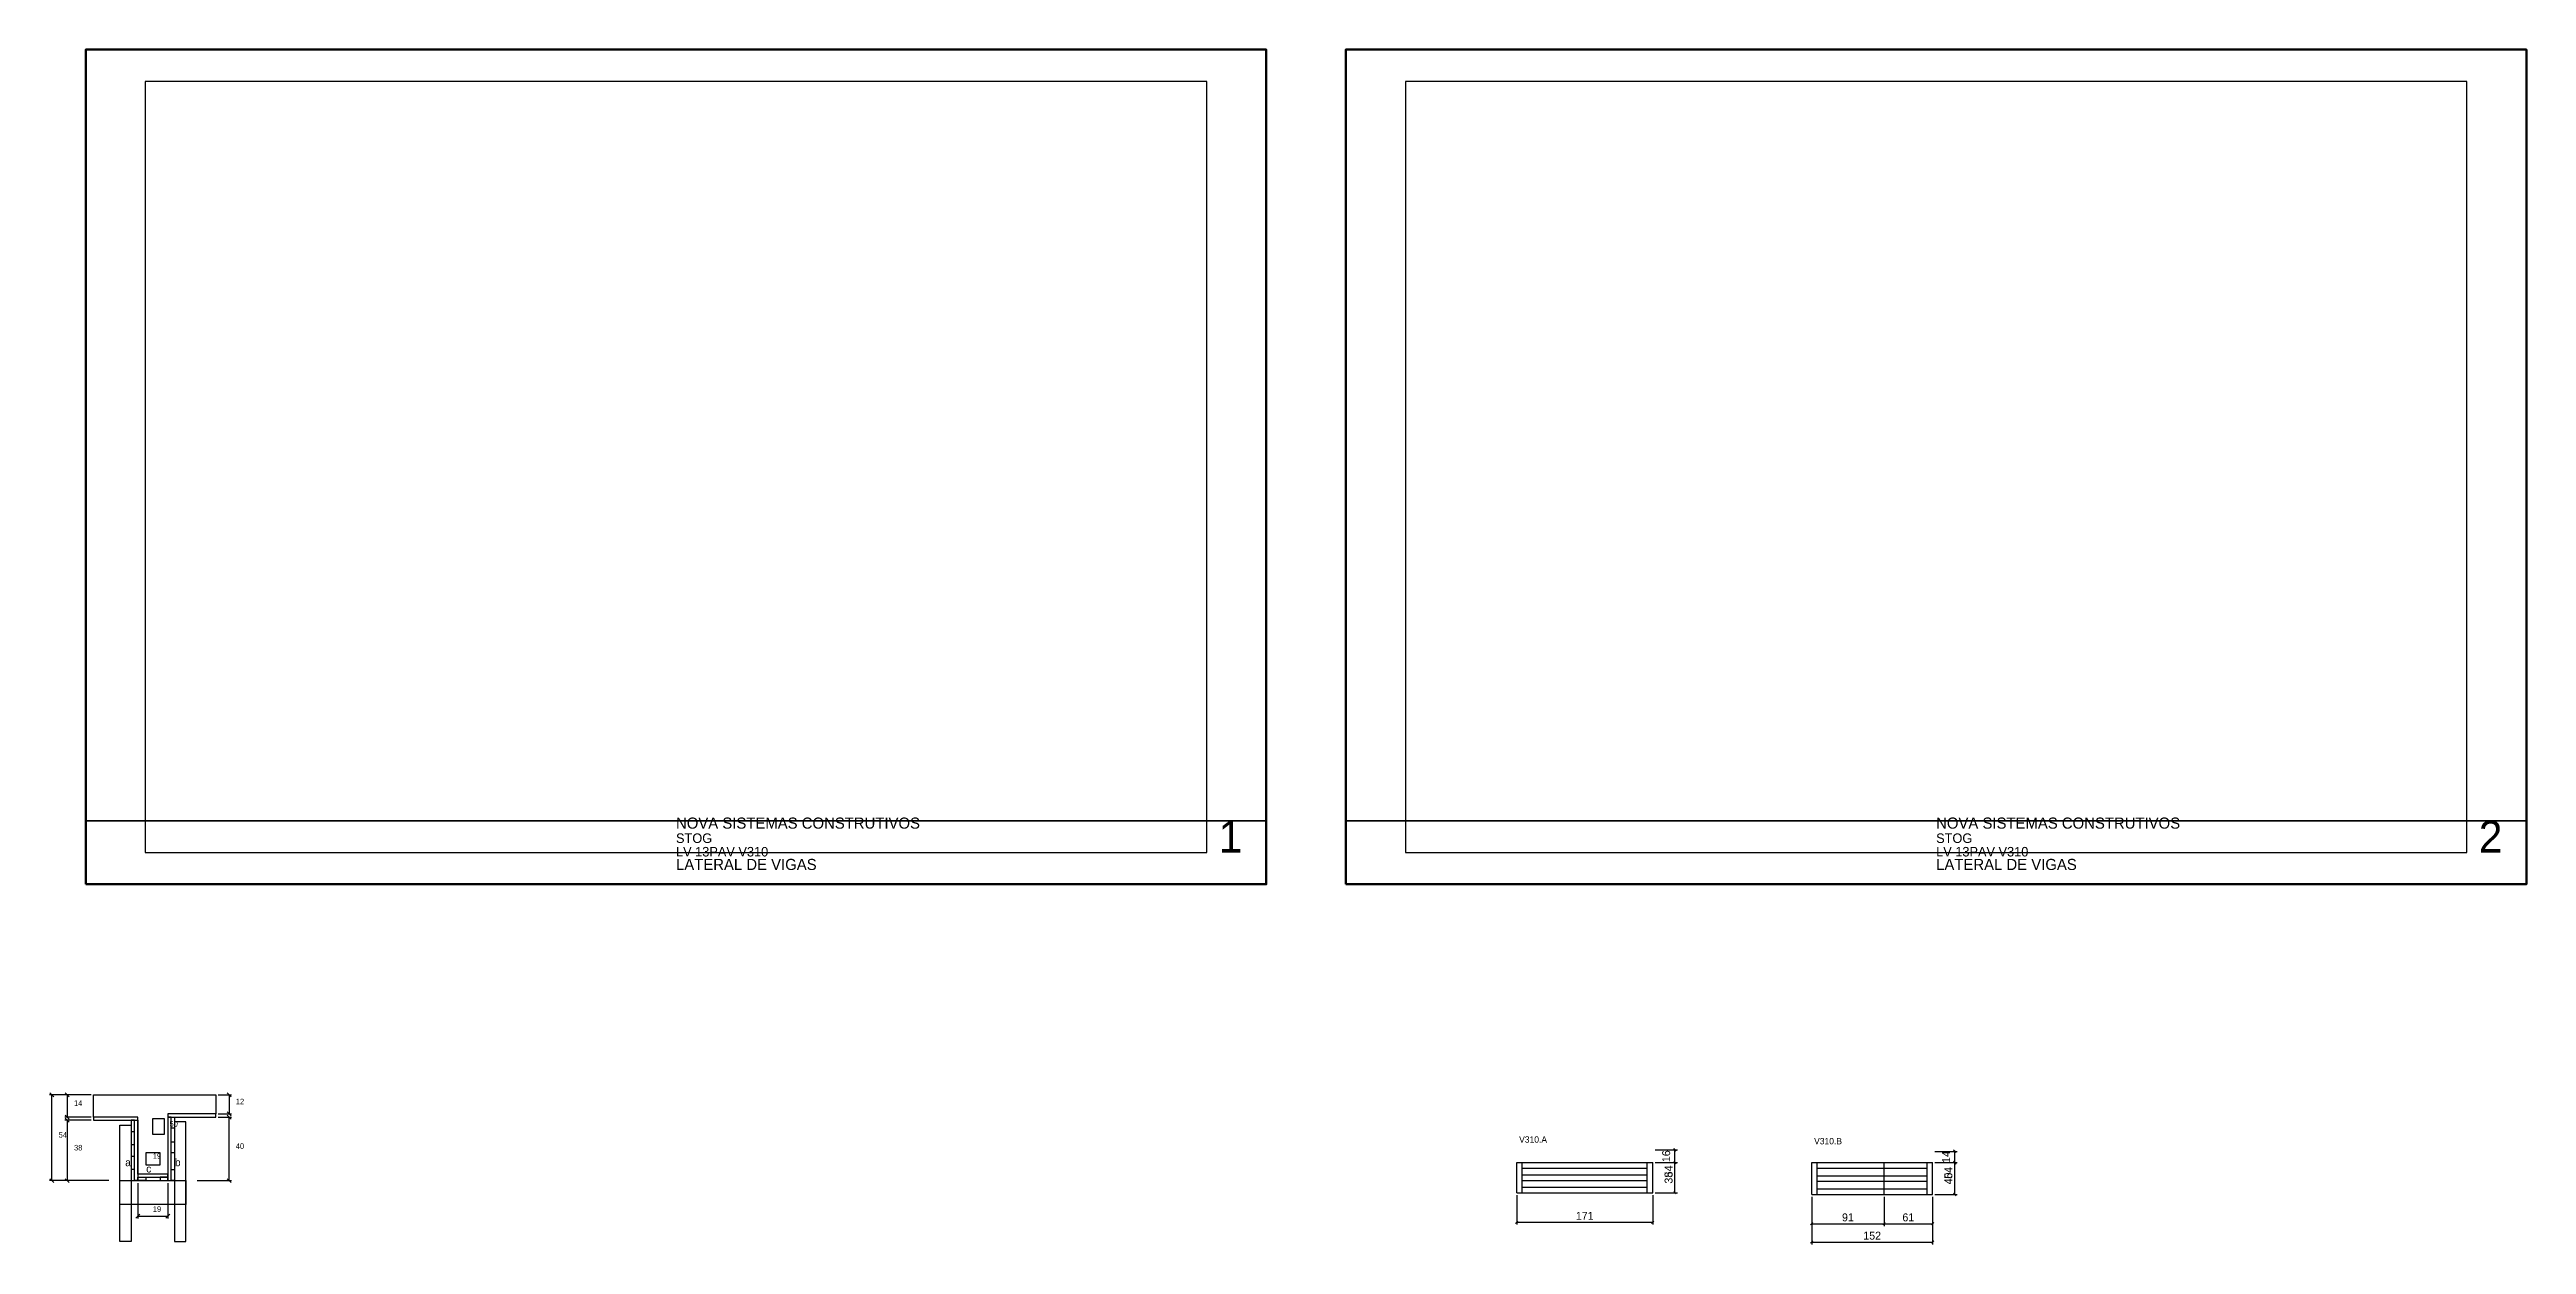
# Model space of a CAD drawing. Extents: x -9000 to 3070, y -253 to 1250.
# Drawn here: x -45 to 3070, y -253 to 1250 of the extents above.
import ezdxf

# ---------------------------------------------------------------- set-up
doc = ezdxf.new("R2010")
doc.units = 0
for name, color, linetype in [('CARIMBO', 255, 'Continuous'), ('CONCRETO', 251, 'Continuous'), ('COTA', 241, 'Continuous'), ('Cota Seção (2x)', 241, 'Continuous'), ('detalhes', 7, 'Continuous'), ('Folhas', 255, 'Continuous'), ('Madeira', 126, 'Continuous'), ('NOMENCLATURA', 7, 'Continuous'), ('Painéis', 200, 'Continuous'), ('SARR_2.2x7', 40, 'Continuous'), ('SARR_3.5x7', 81, 'Continuous')]:
    doc.layers.add(name, color=color, linetype=linetype)
doc.dimstyles.new('PAINEL', dxfattribs={"dimtxt": 10, "dimasz": 3, "dimexe": 3, "dimexo": 3, "dimgap": 3, "dimtad": 1, "dimblk": 'OBLIQUE', "dimblk1": 'OBLIQUE', "dimcen": 2.5, "dimclrd": 4, "dimclre": 4, "dimclrt": 240, "dimazin": 3, "dimtfac": 1, "dimtmove": 0, "dimatfit": 3})

# ---------------------------------------------------------------- blocks, each defined once
blk = doc.blocks.new('_OBLIQUE')
at = {"color": 0, "linetype": 'BYBLOCK'}
blk.add_line((-0.5, -0.5), (0.5, 0.5), dxfattribs=at)

msp = doc.modelspace()

# ---------------------------------------------------------------- linework, layer by layer
at = {"layer": 'CARIMBO', "lineweight": 35}
for p, q in [((0, 280), (1485, 280)), ((1585, 280), (3070, 280))]:
    msp.add_line(p, q, dxfattribs=at)
at = {"layer": 'CONCRETO', "color": 251}
msp.add_lwpolyline([(9.9, -92.75), (9.9, -64.75), (163.5, -64.75), (163.5, -88.75), (103.5, -88.75), (103.5, -164.75), (65.5, -164.75), (65.5, -92.75), (9.9, -92.75)], dxfattribs=at)
at = {"layer": 'COTA', "color": 4}
for p, q in [((6.9, -64.75), (-45.477, -64.75)), ((-42.477, -172.75), (-42.477, -64.75)), ((6.9, -64.75), (-26.157, -64.75)), ((6.9, -92.75), (-26.157, -92.75)), ((-23.157, -64.75), (-23.157, -92.75)), ((166.5, -64.75), (183.372, -64.75)), ((166.5, -88.75), (183.372, -88.75)), ((166.5, -92.75), (183.372, -92.75)), ((180.372, -64.75), (180.372, -88.75)), ((180.372, -172.75), (180.372, -92.75)), ((6.9, -96.75), (-26.157, -96.75)), ((-23.157, -96.75), (-23.157, -172.75)), ((28.9, -172.75), (-45.477, -172.75)), ((28.9, -172.75), (-26.157, -172.75)), ((65.5, -175.75), (65.5, -220.477)), ((103.5, -175.75), (103.5, -220.477)), ((140.1, -172.75), (183.372, -172.75)), ((65.5, -217.477), (103.5, -217.477))]:
    msp.add_line(p, q, dxfattribs=at)
at = {"layer": 'COTA'}
for points in [[(-39.977, -67.25), (-44.977, -62.25)], [(-20.657, -67.25), (-25.657, -62.25)], [(182.872, -67.25), (177.872, -62.25)], [(-25.657, -90.25), (-20.657, -95.25)], [(177.872, -86.25), (182.872, -91.25)], [(182.872, -95.25), (177.872, -90.25)], [(-20.657, -99.25), (-25.657, -94.25)], [(-44.977, -170.25), (-39.977, -175.25)], [(-25.657, -170.25), (-20.657, -175.25)], [(177.872, -170.25), (182.872, -175.25)], [(68, -214.977), (63, -219.977)], [(101, -219.977), (106, -214.977)]]:
    msp.add_lwpolyline(points, dxfattribs=at)
at = {"layer": 'Cota Seção (2x)', "color": 180}
for p, q in [((84, -95.083), (84, -114.417)), ((99, -95.083), (84, -95.083)), ((84, -114.417), (99, -114.417)), ((99, -114.417), (99, -95.083)), ((75.5, -137.75), (75.5, -152.75)), ((93.5, -137.75), (75.5, -137.75)), ((75.5, -152.75), (93.5, -152.75)), ((93.5, -152.75), (93.5, -137.75))]:
    msp.add_line(p, q, dxfattribs=at)
at = {"layer": 'Folhas', "lineweight": 50}
for points in [[(0, 200), (1485, 200), (1485, 1250), (0, 1250)], [(1585, 200), (3070, 200), (3070, 1250), (1585, 1250)]]:
    msp.add_lwpolyline(points, close=True, dxfattribs=at)
at = {"layer": 'Folhas', "lineweight": 25}
for points in [[(75, 240), (1410, 240), (1410, 1210), (75, 1210)], [(1660, 240), (2995, 240), (2995, 1210), (1660, 1210)]]:
    msp.add_lwpolyline(points, close=True, dxfattribs=at)
at = {"layer": 'Madeira', "color": 126}
for points in [[(111.9, -106.75), (107.5, -106.75), (107.5, -92.75), (111.9, -92.75), (111.9, -106.75)], [(57.1, -110.75), (61.5, -110.75), (61.5, -96.75), (57.1, -96.75), (57.1, -110.75)], [(111.9, -137.75), (107.5, -137.75), (107.5, -123.75), (111.9, -123.75), (111.9, -137.75)], [(57.1, -141.75), (61.5, -141.75), (61.5, -127.75), (57.1, -127.75), (57.1, -141.75)], [(57.1, -172.75), (61.5, -172.75), (61.5, -158.75), (57.1, -158.75), (57.1, -172.75)], [(65.5, -172.75), (65.5, -168.35), (75.5, -168.35), (75.5, -172.75), (65.5, -172.75)], [(103.5, -172.75), (103.5, -168.35), (93.5, -168.35), (93.5, -172.75), (103.5, -172.75)], [(111.9, -172.75), (107.5, -172.75), (107.5, -158.75), (111.9, -158.75), (111.9, -172.75)]]:
    msp.add_lwpolyline(points, dxfattribs=at)
at = {"layer": 'Painéis'}
for p, q in [((1800, -150), (1971, -150)), ((1800, -188), (1800, -150)), ((1971, -188), (1971, -150)), ((2171, -150), (2262, -150)), ((2171, -190), (2171, -150)), ((2262, -190), (2262, -150)), ((2262, -150), (2323, -150)), ((2323, -190), (2323, -150)), ((1800, -188), (1971, -188)), ((2171, -190), (2262, -190)), ((2262, -190), (2323, -190))]:
    msp.add_line(p, q, dxfattribs=at)
at = {"layer": 'Painéis', "color": 200}
for points in [[(65.5, -96.75), (65.5, -92.75), (9.9, -92.75), (9.9, -96.75), (65.5, -96.75)], [(163.5, -92.75), (163.5, -88.75), (103.5, -88.75), (103.5, -92.75), (163.5, -92.75)], [(107.5, -92.75), (103.5, -92.75), (103.5, -172.75), (107.5, -172.75), (107.5, -92.75)], [(61.5, -96.75), (65.5, -96.75), (65.5, -172.75), (61.5, -172.75), (61.5, -96.75)], [(103.5, -168.35), (103.5, -164.75), (65.5, -164.75), (65.5, -168.35), (103.5, -168.35)]]:
    msp.add_lwpolyline(points, dxfattribs=at)
at = {"layer": 'SARR_2.2x7'}
for p, q in [((1807, -188), (1807, -150)), ((1964, -188), (1964, -150)), ((2178, -190), (2178, -150)), ((2316, -190), (2316, -150))]:
    msp.add_line(p, q, dxfattribs=at)
for points in [[(1807, -157), (1964, -157)], [(1807, -157), (1964, -157)], [(1807, -165.5), (1964, -165.5)], [(1807, -165.5), (1964, -165.5)], [(1807, -172.5), (1964, -172.5)], [(1807, -172.5), (1964, -172.5)], [(1807, -181), (1964, -181)], [(1807, -181), (1964, -181)], [(2178, -157), (2262, -157)], [(2178, -157), (2262, -157)], [(2178, -166.5), (2262, -166.5)], [(2178, -166.5), (2262, -166.5)], [(2178, -173.5), (2262, -173.5)], [(2178, -173.5), (2262, -173.5)], [(2178, -183), (2262, -183)], [(2178, -183), (2262, -183)], [(2262, -157), (2316, -157)], [(2262, -157), (2316, -157)], [(2262, -166.5), (2316, -166.5)], [(2262, -166.5), (2316, -166.5)], [(2262, -173.5), (2316, -173.5)], [(2262, -173.5), (2316, -173.5)], [(2262, -183), (2316, -183)], [(2262, -183), (2316, -183)]]:
    msp.add_lwpolyline(points, dxfattribs=at)
at = {"layer": 'SARR_3.5x7', "color": 81}
for points in [[(43.1, -102.75), (57.1, -102.75), (57.1, -249.228), (43.1, -249.228), (43.1, -102.75)], [(125.9, -98.75), (111.9, -98.75), (111.9, -249.228), (125.9, -249.228), (125.9, -98.75)], [(43.1, -172.75), (125.9, -172.75), (125.9, -202.808), (43.1, -202.808), (43.1, -172.75)]]:
    msp.add_lwpolyline(points, dxfattribs=at)

# ---------------------------------------------------------------- texts
at = {"layer": 'CARIMBO'}
for s, height, p in [('NOVA SISTEMAS CONSTRUTIVOS', 14, (742.5, 270)), ('NOVA SISTEMAS CONSTRUTIVOS', 14, (2327.5, 270)), ('2', 40, (3010, 240)), ('STOG', 12, (742.5, 252)), ('1', 40, (1425, 240)), ('STOG', 12, (2327.5, 252)), ('LV 13PAV V310', 12, (742.5, 235)), ('LATERAL DE VIGAS', 14, (742.5, 218)), ('LV 13PAV V310', 12, (2327.5, 235)), ('LATERAL DE VIGAS', 14, (2327.5, 218))]:
    msp.add_text(s, height=height, dxfattribs=at).set_placement(p)
at = {"layer": 'COTA', "color": 1}
for s, p in [('14', (-14.657, -78.75)), ('12', (188.872, -76.75)), ('54', (-33.977, -118.75)), ('38', (-14.657, -134.75)), ('40', (188.872, -132.75)), ('19', (84.5, -211.977))]:
    msp.add_text(s, height=7, dxfattribs=at).set_placement(p)
at = {"layer": 'Cota Seção (2x)', "color": 1}
for s, p in [('50', (105.5, -104.75)), ('19', (84.5, -145.25))]:
    msp.add_text(s, height=7, dxfattribs=at).set_placement(p)
at = {"layer": 'detalhes', "color": 4}
for s, p in [('a', (49.671, -154.549)), ('c', (76.1, -162.514)), ('b', (112.214, -154.56))]:
    msp.add_text(s, height=9.6, dxfattribs=at).set_placement(p)
at = {"layer": 'NOMENCLATURA'}
for s, p in [('V310.A', (1803, -125)), ('V310.B', (2174, -127))]:
    msp.add_text(s, height=8, dxfattribs=at).set_placement(p)

# ---------------------------------------------------------------- dimensions: what is measured, and where the dimension line sits
at = {"layer": 'COTA'}
for base, p1, p2 in [((1999, -188), (1971, -188), (1971, -134)), ((1999, -150), (1971, -150), (1971, -134)), ((1999, -188), (1971, -188), (1971, -150)), ((2351, -190), (2323, -190), (2323, -136)), ((2351, -150), (2323, -150), (2323, -136)), ((2351, -190), (2323, -190), (2323, -150))]:
    msp.add_linear_dim(base=base, p1=p1, p2=p2, angle=90, dimstyle='PAINEL', dxfattribs=at).render()
for base, p1, p2 in [((1800, -225), (1800, -188), (1971, -188)), ((2171, -227), (2171, -190), (2262, -190)), ((2171, -250), (2171, -190), (2323, -190)), ((2262, -227), (2262, -190), (2323, -190))]:
    msp.add_linear_dim(base=base, p1=p1, p2=p2, dimstyle='PAINEL', dxfattribs=at).render()

doc.saveas('drawing.dxf')
